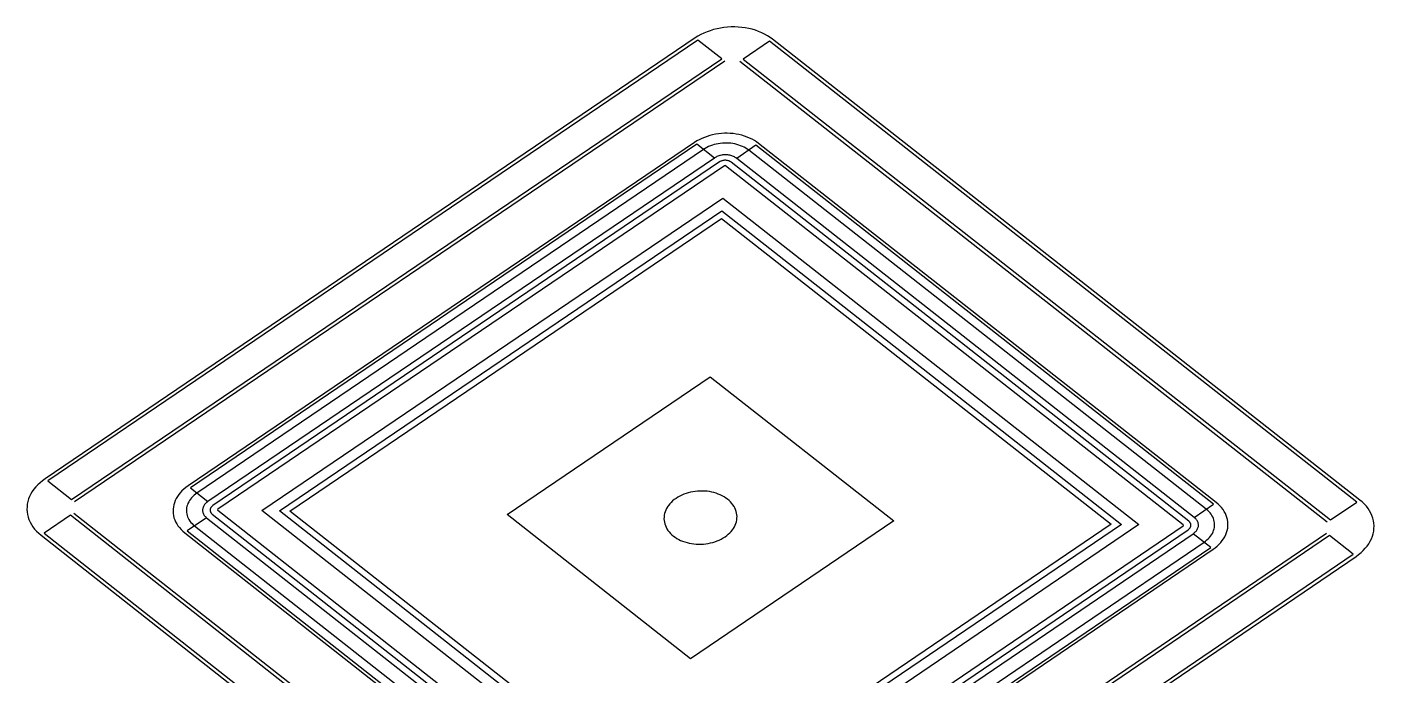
# Model space of a CAD drawing. Extents: x -68 to 264, y 51 to 115.
# Drawn here: x -28.967 to -27.297, y 83.566 to 84.369 of the extents above; entities that cross this region are included whole.
import ezdxf

# ---------------------------------------------------------------- set-up
doc = ezdxf.new("R2010")
doc.units = 0
doc.layers.get('0').update_dxf_attribs({"linetype": 'CONTINUOUS'})

msp = doc.modelspace()

# ---------------------------------------------------------------- linework, layer by layer
for p, q in [((-28.1072, 84.3677), (-28.1115, 84.3669)), ((-28.1029, 84.3684), (-28.1072, 84.3677)), ((-28.0984, 84.3689), (-28.1029, 84.3684)), ((-28.094, 84.3691), (-28.0984, 84.3689)), ((-28.0896, 84.3691), (-28.094, 84.3691)), ((-28.0851, 84.369), (-28.0896, 84.3691)), ((-28.0808, 84.3686), (-28.0851, 84.369)), ((-28.0764, 84.368), (-28.0808, 84.3686)), ((-28.0721, 84.3672), (-28.0764, 84.368)), ((-28.068, 84.3662), (-28.0721, 84.3672)), ((-28.1385, 84.3555), (-28.9447, 83.8091)), ((-28.1351, 84.3528), (-28.9413, 83.8065)), ((-28.1351, 84.3576), (-28.1385, 84.3555)), ((-28.1315, 84.3596), (-28.1351, 84.3576)), ((-28.1057, 84.3297), (-28.1351, 84.3528)), ((-28.1278, 84.3614), (-28.1315, 84.3596)), ((-28.1239, 84.3631), (-28.1278, 84.3614)), ((-28.1199, 84.3645), (-28.1239, 84.3631)), ((-28.1158, 84.3658), (-28.1199, 84.3645)), ((-28.1115, 84.3669), (-28.1158, 84.3658)), ((-28.0464, 84.3514), (-28.079, 84.3293)), ((-28.0639, 84.365), (-28.068, 84.3662)), ((-28.06, 84.3636), (-28.0639, 84.365)), ((-28.0561, 84.362), (-28.06, 84.3636)), ((-28.0525, 84.3602), (-28.0561, 84.362)), ((-28.049, 84.3583), (-28.0525, 84.3602)), ((-28.0457, 84.3562), (-28.049, 84.3583)), ((-27.3181, 83.7803), (-28.0464, 84.3514)), ((-28.0427, 84.3539), (-28.0457, 84.3562)), ((-27.3144, 83.7828), (-28.0427, 84.3539)), ((-28.9119, 83.7833), (-28.1057, 84.3297)), ((-28.1019, 84.3267), (-28.9081, 83.7804)), ((-27.3549, 83.7553), (-28.0832, 84.3264)), ((-28.079, 84.3293), (-27.3507, 83.7582)), ((-28.1239, 84.2335), (-28.1272, 84.2323)), ((-28.1205, 84.2346), (-28.1239, 84.2335)), ((-28.117, 84.2355), (-28.1205, 84.2346)), ((-28.1134, 84.2362), (-28.117, 84.2355)), ((-28.1098, 84.2367), (-28.1134, 84.2362)), ((-28.1061, 84.2371), (-28.1098, 84.2367)), ((-28.1024, 84.2373), (-28.1061, 84.2371)), ((-28.0988, 84.2373), (-28.1024, 84.2373)), ((-28.0951, 84.2372), (-28.0988, 84.2373)), ((-28.0915, 84.2369), (-28.0951, 84.2372)), ((-28.0879, 84.2364), (-28.0915, 84.2369)), ((-28.0843, 84.2357), (-28.0879, 84.2364)), ((-28.0809, 84.2349), (-28.0843, 84.2357)), ((-28.0775, 84.2339), (-28.0809, 84.2349)), ((-28.0742, 84.2327), (-28.0775, 84.2339)), ((-28.1393, 84.226), (-28.7674, 83.8003)), ((-28.1364, 84.2237), (-28.7645, 83.7979)), ((-28.1282, 84.2173), (-28.7563, 83.7915)), ((-28.1365, 84.2278), (-28.1393, 84.226)), ((-28.1335, 84.2294), (-28.1365, 84.2278)), ((-28.1147, 84.2067), (-28.1364, 84.2237)), ((-28.1304, 84.2309), (-28.1335, 84.2294)), ((-28.1272, 84.2323), (-28.1304, 84.2309)), ((-28.1262, 84.2185), (-28.1282, 84.2173)), ((-28.1241, 84.2197), (-28.1262, 84.2185)), ((-28.1219, 84.2208), (-28.1241, 84.2197)), ((-28.1197, 84.2217), (-28.1219, 84.2208)), ((-28.1173, 84.2226), (-28.1197, 84.2217)), ((-28.1149, 84.2233), (-28.1173, 84.2226)), ((-28.1124, 84.2239), (-28.1149, 84.2233)), ((-28.1099, 84.2244), (-28.1124, 84.2239)), ((-28.1074, 84.2248), (-28.1099, 84.2244)), ((-28.1048, 84.2251), (-28.1074, 84.2248)), ((-28.1022, 84.2252), (-28.1048, 84.2251)), ((-28.0996, 84.2253), (-28.1022, 84.2252)), ((-28.097, 84.2252), (-28.0996, 84.2253)), ((-28.0945, 84.2249), (-28.097, 84.2252)), ((-28.0919, 84.2246), (-28.0945, 84.2249)), ((-28.0894, 84.2241), (-28.0919, 84.2246)), ((-28.087, 84.2235), (-28.0894, 84.2241)), ((-28.0632, 84.2225), (-28.0871, 84.2063)), ((-28.0846, 84.2228), (-28.087, 84.2235)), ((-28.0823, 84.222), (-28.0846, 84.2228)), ((-28.0801, 84.2211), (-28.0823, 84.222)), ((-28.078, 84.22), (-28.0801, 84.2211)), ((-28.0759, 84.2189), (-28.078, 84.22)), ((-28.074, 84.2177), (-28.0759, 84.2189)), ((-28.0711, 84.2314), (-28.0742, 84.2327)), ((-28.0722, 84.2164), (-28.074, 84.2177)), ((-28.068, 84.2299), (-28.0711, 84.2314)), ((-28.0652, 84.2283), (-28.068, 84.2299)), ((-28.0624, 84.2266), (-28.0652, 84.2283)), ((-27.4957, 83.7775), (-28.0632, 84.2225)), ((-28.0599, 84.2247), (-28.0624, 84.2266)), ((-27.4925, 83.7797), (-28.0599, 84.2247)), ((-28.1147, 84.2067), (-28.7429, 83.781)), ((-28.1085, 84.2018), (-28.7366, 83.7761)), ((-28.1138, 84.2074), (-28.1147, 84.2067)), ((-28.1127, 84.2079), (-28.1138, 84.2074)), ((-28.1117, 84.2085), (-28.1127, 84.2079)), ((-28.1105, 84.2089), (-28.1117, 84.2085)), ((-28.1094, 84.2093), (-28.1105, 84.2089)), ((-28.1082, 84.2097), (-28.1094, 84.2093)), ((-28.108, 84.2022), (-28.1085, 84.2018)), ((-28.107, 84.21), (-28.1082, 84.2097)), ((-28.1074, 84.2025), (-28.108, 84.2022)), ((-28.1069, 84.2027), (-28.1074, 84.2025)), ((-28.1057, 84.2103), (-28.107, 84.21)), ((-28.1063, 84.203), (-28.1069, 84.2027)), ((-28.1057, 84.2032), (-28.1063, 84.203)), ((-28.1045, 84.2105), (-28.1057, 84.2103)), ((-28.1051, 84.2034), (-28.1057, 84.2032)), ((-28.1044, 84.2036), (-28.1051, 84.2034)), ((-28.1032, 84.2106), (-28.1045, 84.2105)), ((-28.1038, 84.2037), (-28.1044, 84.2036)), ((-28.1031, 84.2038), (-28.1038, 84.2037)), ((-28.1019, 84.2107), (-28.1032, 84.2106)), ((-28.1024, 84.2039), (-28.1031, 84.2038)), ((-28.1018, 84.2039), (-28.1024, 84.2039)), ((-28.1006, 84.2107), (-28.1019, 84.2107)), ((-28.1011, 84.2039), (-28.1018, 84.2039)), ((-28.1004, 84.2039), (-28.1011, 84.2039)), ((-28.0993, 84.2106), (-28.1006, 84.2107)), ((-28.0998, 84.2038), (-28.1004, 84.2039)), ((-28.0991, 84.2037), (-28.0998, 84.2038)), ((-28.0981, 84.2105), (-28.0993, 84.2106)), ((-28.0985, 84.2036), (-28.0991, 84.2037)), ((-28.0978, 84.2034), (-28.0985, 84.2036)), ((-28.0968, 84.2103), (-28.0981, 84.2105)), ((-28.0972, 84.2033), (-28.0978, 84.2034)), ((-28.0966, 84.2031), (-28.0972, 84.2033)), ((-28.0956, 84.2101), (-28.0968, 84.2103)), ((-28.096, 84.2028), (-28.0966, 84.2031)), ((-28.0955, 84.2025), (-28.096, 84.2028)), ((-28.0944, 84.2098), (-28.0956, 84.2101)), ((-28.095, 84.2023), (-28.0955, 84.2025)), ((-28.0945, 84.2019), (-28.095, 84.2023)), ((-28.094, 84.2016), (-28.0945, 84.2019)), ((-28.0932, 84.2095), (-28.0944, 84.2098)), ((-27.5266, 83.7565), (-28.094, 84.2016)), ((-28.0921, 84.2091), (-28.0932, 84.2095)), ((-28.091, 84.2086), (-28.0921, 84.2091)), ((-28.0899, 84.2081), (-28.091, 84.2086)), ((-28.0889, 84.2075), (-28.0899, 84.2081)), ((-28.088, 84.2069), (-28.0889, 84.2075)), ((-28.0871, 84.2063), (-28.088, 84.2069)), ((-27.5197, 83.7612), (-28.0871, 84.2063)), ((-27.5048, 83.7713), (-28.0722, 84.2164)), ((-28.1024, 84.197), (-28.7305, 83.7713)), ((-28.1014, 84.1973), (-28.1024, 84.197)), ((-28.1008, 84.197), (-28.1014, 84.1973)), ((-27.5334, 83.752), (-28.1008, 84.197)), ((-28.6757, 83.7698), (-28.1044, 84.1571)), ((-28.1044, 84.1571), (-27.5883, 83.7523)), ((-28.6539, 83.7694), (-28.1055, 84.1412)), ((-28.1055, 84.1412), (-27.61, 83.7526)), ((-28.6411, 83.7692), (-28.1061, 84.1319)), ((-28.1061, 84.1319), (-27.6229, 83.7528)), ((-28.3718, 83.7649), (-28.1198, 83.9357)), ((-28.1198, 83.9357), (-27.8922, 83.7572)), ((-28.9537, 83.8018), (-28.9562, 83.799)), ((-28.9509, 83.8043), (-28.9537, 83.8018)), ((-28.9479, 83.8068), (-28.9509, 83.8043)), ((-28.9447, 83.8091), (-28.9479, 83.8068)), ((-28.9413, 83.8065), (-28.9119, 83.7833)), ((-28.7674, 83.8003), (-28.7701, 83.7983)), ((-28.9651, 83.7841), (-28.966, 83.7809)), ((-28.9638, 83.7872), (-28.9651, 83.7841)), ((-28.9623, 83.7903), (-28.9638, 83.7872)), ((-28.9605, 83.7933), (-28.9623, 83.7903)), ((-28.9585, 83.7962), (-28.9605, 83.7933)), ((-28.9562, 83.799), (-28.9585, 83.7962)), ((-28.782, 83.7847), (-28.7833, 83.7821)), ((-28.7806, 83.7872), (-28.782, 83.7847)), ((-28.7789, 83.7896), (-28.7806, 83.7872)), ((-28.777, 83.7919), (-28.7789, 83.7896)), ((-28.7749, 83.7942), (-28.777, 83.7919)), ((-28.7726, 83.7963), (-28.7749, 83.7942)), ((-28.7701, 83.7983), (-28.7726, 83.7963)), ((-28.7644, 83.784), (-28.7656, 83.7823)), ((-28.7645, 83.7979), (-28.7429, 83.781)), ((-28.763, 83.7856), (-28.7644, 83.784)), ((-28.7616, 83.7872), (-28.763, 83.7856)), ((-28.7599, 83.7887), (-28.7616, 83.7872)), ((-28.7582, 83.7902), (-28.7599, 83.7887)), ((-28.7563, 83.7915), (-28.7582, 83.7902)), ((-28.1645, 83.7833), (-28.1665, 83.7817)), ((-28.1623, 83.7848), (-28.1645, 83.7833)), ((-28.1601, 83.7863), (-28.1623, 83.7848)), ((-28.1577, 83.7876), (-28.1601, 83.7863)), ((-28.1552, 83.7888), (-28.1577, 83.7876)), ((-28.1526, 83.7899), (-28.1552, 83.7888)), ((-28.1499, 83.7909), (-28.1526, 83.7899)), ((-28.1472, 83.7917), (-28.1499, 83.7909)), ((-28.1443, 83.7925), (-28.1472, 83.7917)), ((-28.1415, 83.793), (-28.1443, 83.7925)), ((-28.1386, 83.7935), (-28.1415, 83.793)), ((-28.1356, 83.7938), (-28.1386, 83.7935)), ((-28.1327, 83.7939), (-28.1356, 83.7938)), ((-28.1297, 83.794), (-28.1327, 83.7939)), ((-28.1267, 83.7938), (-28.1297, 83.794)), ((-28.1238, 83.7936), (-28.1267, 83.7938)), ((-28.1209, 83.7932), (-28.1238, 83.7936)), ((-28.1181, 83.7927), (-28.1209, 83.7932)), ((-28.1153, 83.792), (-28.1181, 83.7927)), ((-28.1126, 83.7912), (-28.1153, 83.792)), ((-28.1099, 83.7902), (-28.1126, 83.7912)), ((-28.1074, 83.7892), (-28.1099, 83.7902)), ((-28.105, 83.788), (-28.1074, 83.7892)), ((-28.1026, 83.7867), (-28.105, 83.788)), ((-28.1005, 83.7853), (-28.1026, 83.7867)), ((-28.0984, 83.7838), (-28.1005, 83.7853)), ((-28.0965, 83.7822), (-28.0984, 83.7838)), ((-27.3115, 83.7804), (-27.3144, 83.7828)), ((-28.967, 83.7745), (-28.9671, 83.7712)), ((-28.9671, 83.7712), (-28.9669, 83.768)), ((-28.9667, 83.7777), (-28.967, 83.7745)), ((-28.9669, 83.768), (-28.9664, 83.7648)), ((-28.966, 83.7809), (-28.9667, 83.7777)), ((-28.9091, 83.7667), (-28.1809, 83.1947)), ((-28.7859, 83.7716), (-28.786, 83.7689)), ((-28.786, 83.7689), (-28.7858, 83.7662)), ((-28.7856, 83.7742), (-28.7859, 83.7716)), ((-28.7858, 83.7662), (-28.7854, 83.7636)), ((-28.7851, 83.7769), (-28.7856, 83.7742)), ((-28.7843, 83.7795), (-28.7851, 83.7769)), ((-28.7833, 83.7821), (-28.7843, 83.7795)), ((-28.7691, 83.7732), (-28.7694, 83.7713)), ((-28.7694, 83.7713), (-28.7694, 83.7694)), ((-28.7694, 83.7694), (-28.7693, 83.7675)), ((-28.7693, 83.7675), (-28.769, 83.7656)), ((-28.7688, 83.7751), (-28.7691, 83.7732)), ((-28.7682, 83.7769), (-28.7688, 83.7751)), ((-28.7675, 83.7787), (-28.7682, 83.7769)), ((-28.7666, 83.7805), (-28.7675, 83.7787)), ((-28.7656, 83.7823), (-28.7666, 83.7805)), ((-28.7492, 83.7719), (-28.7493, 83.771)), ((-28.7493, 83.771), (-28.7493, 83.77)), ((-28.7493, 83.77), (-28.7493, 83.7691)), ((-28.7493, 83.7691), (-28.7491, 83.7682)), ((-28.749, 83.7728), (-28.7492, 83.7719)), ((-28.7491, 83.7682), (-28.7489, 83.7673)), ((-28.7488, 83.7737), (-28.749, 83.7728)), ((-28.7489, 83.7673), (-28.7486, 83.7664)), ((-28.7484, 83.7747), (-28.7488, 83.7737)), ((-28.7486, 83.7664), (-28.7482, 83.7655)), ((-28.748, 83.7755), (-28.7484, 83.7747)), ((-28.7474, 83.7764), (-28.748, 83.7755)), ((-28.7469, 83.7772), (-28.7474, 83.7764)), ((-28.7462, 83.7781), (-28.7469, 83.7772)), ((-28.7455, 83.7788), (-28.7462, 83.7781)), ((-28.7447, 83.7796), (-28.7455, 83.7788)), ((-28.7438, 83.7803), (-28.7447, 83.7796)), ((-28.7429, 83.781), (-28.7438, 83.7803)), ((-28.7399, 83.7718), (-28.74, 83.7713)), ((-28.74, 83.7713), (-28.74, 83.7708)), ((-28.74, 83.7708), (-28.74, 83.7703)), ((-28.74, 83.7703), (-28.74, 83.7698)), ((-28.74, 83.7698), (-28.7399, 83.7694)), ((-28.7397, 83.7723), (-28.7399, 83.7718)), ((-28.7399, 83.7694), (-28.7398, 83.7689)), ((-28.7398, 83.7689), (-28.7396, 83.7684)), ((-28.7395, 83.7727), (-28.7397, 83.7723)), ((-28.7396, 83.7684), (-28.7394, 83.7679)), ((-28.7393, 83.7732), (-28.7395, 83.7727)), ((-28.7394, 83.7679), (-28.7392, 83.7675)), ((-28.739, 83.7737), (-28.7393, 83.7732)), ((-28.7392, 83.7675), (-28.7389, 83.7671)), ((-28.7387, 83.7741), (-28.739, 83.7737)), ((-28.7389, 83.7671), (-28.7386, 83.7666)), ((-28.7384, 83.7745), (-28.7387, 83.7741)), ((-28.7386, 83.7666), (-28.7382, 83.7662)), ((-28.738, 83.7749), (-28.7384, 83.7745)), ((-28.7382, 83.7662), (-28.7378, 83.7659)), ((-28.7376, 83.7753), (-28.738, 83.7749)), ((-28.7378, 83.7659), (-28.7374, 83.7655)), ((-28.7371, 83.7757), (-28.7376, 83.7753)), ((-28.7366, 83.7761), (-28.7371, 83.7757)), ((-28.7305, 83.7713), (-28.7309, 83.7708)), ((-28.7309, 83.7708), (-28.7306, 83.7701)), ((-28.7306, 83.7701), (-28.1633, 83.3245)), ((-28.1597, 83.3645), (-28.6757, 83.7698)), ((-28.1585, 83.3804), (-28.6539, 83.7694)), ((-28.1579, 83.3898), (-28.6411, 83.7692)), ((-28.1765, 83.766), (-28.177, 83.7639)), ((-28.1759, 83.7682), (-28.1765, 83.766)), ((-28.1751, 83.7702), (-28.1759, 83.7682)), ((-28.1741, 83.7723), (-28.1751, 83.7702)), ((-28.1729, 83.7743), (-28.1741, 83.7723)), ((-28.1715, 83.7762), (-28.1729, 83.7743)), ((-28.17, 83.7781), (-28.1715, 83.7762)), ((-28.1683, 83.7799), (-28.17, 83.7781)), ((-28.1665, 83.7817), (-28.1683, 83.7799)), ((-28.0947, 83.7805), (-28.0965, 83.7822)), ((-28.0931, 83.7787), (-28.0947, 83.7805)), ((-28.0917, 83.7769), (-28.0931, 83.7787)), ((-28.0904, 83.7749), (-28.0917, 83.7769)), ((-28.0893, 83.773), (-28.0904, 83.7749)), ((-28.0884, 83.7709), (-28.0893, 83.773)), ((-28.0877, 83.7688), (-28.0884, 83.7709)), ((-28.0872, 83.7667), (-28.0877, 83.7688)), ((-28.0869, 83.7646), (-28.0872, 83.7667)), ((-27.5197, 83.7612), (-27.4957, 83.7775)), ((-27.5031, 83.7699), (-27.5048, 83.7713)), ((-27.5016, 83.7684), (-27.5031, 83.7699)), ((-27.5002, 83.7669), (-27.5016, 83.7684)), ((-27.4989, 83.7653), (-27.5002, 83.7669)), ((-27.4901, 83.7777), (-27.4925, 83.7797)), ((-27.4879, 83.7756), (-27.4901, 83.7777)), ((-27.4859, 83.7734), (-27.4879, 83.7756)), ((-27.4841, 83.7711), (-27.4859, 83.7734)), ((-27.4826, 83.7687), (-27.4841, 83.7711)), ((-27.4812, 83.7662), (-27.4826, 83.7687)), ((-27.4801, 83.7637), (-27.4812, 83.7662)), ((-27.3507, 83.7582), (-27.3181, 83.7803)), ((-27.3089, 83.7779), (-27.3115, 83.7804)), ((-27.3064, 83.7752), (-27.3089, 83.7779)), ((-27.3043, 83.7724), (-27.3064, 83.7752)), ((-27.3024, 83.7695), (-27.3043, 83.7724)), ((-27.3008, 83.7666), (-27.3024, 83.7695)), ((-27.2994, 83.7635), (-27.3008, 83.7666)), ((-28.9664, 83.7648), (-28.9656, 83.7616)), ((-28.9656, 83.7616), (-28.9646, 83.7585)), ((-28.9646, 83.7585), (-28.9632, 83.7555)), ((-28.9632, 83.7555), (-28.9616, 83.7525)), ((-28.9616, 83.7525), (-28.9597, 83.7496)), ((-28.9597, 83.7496), (-28.9576, 83.7468)), ((-28.9133, 83.7639), (-28.9459, 83.7417)), ((-28.1851, 83.1918), (-28.9133, 83.7639)), ((-28.7854, 83.7636), (-28.7848, 83.7609)), ((-28.7848, 83.7609), (-28.7839, 83.7583)), ((-28.7839, 83.7583), (-28.7828, 83.7558)), ((-28.7828, 83.7558), (-28.7814, 83.7534)), ((-28.7814, 83.7534), (-28.7799, 83.751)), ((-28.7799, 83.751), (-28.7781, 83.7487)), ((-28.769, 83.7656), (-28.7685, 83.7638)), ((-28.7685, 83.7638), (-28.7679, 83.762)), ((-28.7443, 83.7608), (-28.7683, 83.7445)), ((-28.7679, 83.762), (-28.7671, 83.7602)), ((-28.7671, 83.7602), (-28.7662, 83.7585)), ((-28.7662, 83.7585), (-28.7651, 83.7568)), ((-28.7651, 83.7568), (-28.7638, 83.7551)), ((-28.7638, 83.7551), (-28.7624, 83.7536)), ((-28.7624, 83.7536), (-28.7609, 83.7521)), ((-28.7609, 83.7521), (-28.7592, 83.7507)), ((-28.7592, 83.7507), (-28.1919, 83.3051)), ((-28.7482, 83.7655), (-28.7478, 83.7646)), ((-28.7478, 83.7646), (-28.7472, 83.7638)), ((-28.7472, 83.7638), (-28.7466, 83.763)), ((-28.7466, 83.763), (-28.7459, 83.7622)), ((-28.7459, 83.7622), (-28.7451, 83.7615)), ((-28.7451, 83.7615), (-28.7443, 83.7608)), ((-28.7443, 83.7608), (-28.177, 83.3152)), ((-28.7374, 83.7655), (-28.17, 83.3199)), ((-28.1442, 83.5862), (-28.3718, 83.7649)), ((-28.1772, 83.7617), (-28.1773, 83.7596)), ((-28.1773, 83.7596), (-28.1771, 83.7574)), ((-28.177, 83.7639), (-28.1772, 83.7617)), ((-28.1771, 83.7574), (-28.1768, 83.7553)), ((-28.1768, 83.7553), (-28.1763, 83.7532)), ((-28.1763, 83.7532), (-28.1755, 83.7511)), ((-28.1755, 83.7511), (-28.1746, 83.7491)), ((-28.1619, 83.3243), (-27.5335, 83.7508)), ((-27.5883, 83.7523), (-28.1597, 83.3645)), ((-27.61, 83.7526), (-28.1585, 83.3804)), ((-27.6229, 83.7528), (-28.1579, 83.3898)), ((-27.8922, 83.7572), (-28.1442, 83.5862)), ((-28.0911, 83.7477), (-28.0899, 83.7497)), ((-28.0899, 83.7497), (-28.0889, 83.7518)), ((-28.0889, 83.7518), (-28.0881, 83.7539)), ((-28.0881, 83.7539), (-28.0875, 83.756)), ((-28.0875, 83.756), (-28.087, 83.7581)), ((-28.087, 83.7581), (-28.0868, 83.7603)), ((-28.0867, 83.7624), (-28.0869, 83.7646)), ((-28.0868, 83.7603), (-28.0867, 83.7624)), ((-27.5335, 83.7508), (-27.5331, 83.7513)), ((-27.5331, 83.7513), (-27.5334, 83.752)), ((-27.5262, 83.7562), (-27.5266, 83.7565)), ((-27.5258, 83.7558), (-27.5262, 83.7562)), ((-27.5254, 83.7554), (-27.5258, 83.7558)), ((-27.5251, 83.755), (-27.5254, 83.7554)), ((-27.5248, 83.7545), (-27.5251, 83.755)), ((-27.5245, 83.7541), (-27.5248, 83.7545)), ((-27.5247, 83.7488), (-27.5244, 83.7493)), ((-27.5243, 83.7536), (-27.5245, 83.7541)), ((-27.5244, 83.7493), (-27.5243, 83.7498)), ((-27.5242, 83.7532), (-27.5243, 83.7536)), ((-27.5243, 83.7498), (-27.5241, 83.7502)), ((-27.5241, 83.7527), (-27.5242, 83.7532)), ((-27.524, 83.7522), (-27.5241, 83.7527)), ((-27.5241, 83.7502), (-27.524, 83.7507)), ((-27.5239, 83.7517), (-27.524, 83.7522)), ((-27.524, 83.7512), (-27.5239, 83.7517)), ((-27.524, 83.7507), (-27.524, 83.7512)), ((-27.5189, 83.7605), (-27.5197, 83.7612)), ((-27.5181, 83.7598), (-27.5189, 83.7605)), ((-27.5174, 83.759), (-27.5181, 83.7598)), ((-27.5168, 83.7582), (-27.5174, 83.759)), ((-27.5162, 83.7574), (-27.5168, 83.7582)), ((-27.5158, 83.7565), (-27.5162, 83.7574)), ((-27.5154, 83.7557), (-27.5158, 83.7565)), ((-27.5151, 83.7548), (-27.5154, 83.7557)), ((-27.5152, 83.7483), (-27.5149, 83.7492)), ((-27.5148, 83.7539), (-27.5151, 83.7548)), ((-27.5149, 83.7492), (-27.5147, 83.7501)), ((-27.5147, 83.7529), (-27.5148, 83.7539)), ((-27.5146, 83.752), (-27.5147, 83.7529)), ((-27.5147, 83.7501), (-27.5146, 83.7511)), ((-27.5146, 83.7511), (-27.5146, 83.752)), ((-27.4978, 83.7636), (-27.4989, 83.7653)), ((-27.4969, 83.7618), (-27.4978, 83.7636)), ((-27.4961, 83.7601), (-27.4969, 83.7618)), ((-27.4954, 83.7582), (-27.4961, 83.7601)), ((-27.495, 83.7564), (-27.4954, 83.7582)), ((-27.4947, 83.7545), (-27.495, 83.7564)), ((-27.4948, 83.7489), (-27.4946, 83.7507)), ((-27.4946, 83.7526), (-27.4947, 83.7545)), ((-27.4946, 83.7507), (-27.4946, 83.7526)), ((-27.4792, 83.7611), (-27.4801, 83.7637)), ((-27.4786, 83.7585), (-27.4792, 83.7611)), ((-27.4781, 83.7558), (-27.4786, 83.7585)), ((-27.4783, 83.7478), (-27.478, 83.7505)), ((-27.478, 83.7532), (-27.4781, 83.7558)), ((-27.478, 83.7505), (-27.478, 83.7532)), ((-27.2983, 83.7604), (-27.2994, 83.7635)), ((-27.2975, 83.7572), (-27.2983, 83.7604)), ((-27.297, 83.754), (-27.2975, 83.7572)), ((-27.2968, 83.7508), (-27.297, 83.754)), ((-27.2969, 83.7476), (-27.2968, 83.7508)), ((-28.9576, 83.7468), (-28.9552, 83.7442)), ((-28.9552, 83.7442), (-28.9525, 83.7416)), ((-28.9525, 83.7416), (-28.9497, 83.7392)), ((-28.9497, 83.7392), (-28.2215, 83.1671)), ((-28.9459, 83.7417), (-28.2177, 83.1697)), ((-28.7781, 83.7487), (-28.7761, 83.7464)), ((-28.7761, 83.7464), (-28.7739, 83.7443)), ((-28.7739, 83.7443), (-28.7715, 83.7423)), ((-28.7715, 83.7423), (-28.2042, 83.2967)), ((-28.7683, 83.7445), (-28.2009, 83.2989)), ((-28.1746, 83.7491), (-28.1736, 83.7471)), ((-28.1736, 83.7471), (-28.1723, 83.7452)), ((-28.1723, 83.7452), (-28.1709, 83.7433)), ((-28.1709, 83.7433), (-28.1693, 83.7415)), ((-28.1693, 83.7415), (-28.1675, 83.7398)), ((-28.1675, 83.7398), (-28.1656, 83.7382)), ((-28.1656, 83.7382), (-28.1635, 83.7367)), ((-28.1635, 83.7367), (-28.1613, 83.7353)), ((-28.1622, 83.1944), (-27.3558, 83.7417)), ((-28.1613, 83.7353), (-28.159, 83.734)), ((-28.159, 83.734), (-28.1566, 83.7328)), ((-27.352, 83.7387), (-28.1584, 83.1914)), ((-28.1566, 83.7328), (-28.1541, 83.7318)), ((-28.1555, 83.3197), (-27.5273, 83.746)), ((-28.1493, 83.3147), (-27.5211, 83.7411)), ((-28.1114, 83.7321), (-28.1088, 83.7332)), ((-28.1088, 83.7332), (-28.1063, 83.7344)), ((-28.1063, 83.7344), (-28.1039, 83.7358)), ((-28.1039, 83.7358), (-28.1016, 83.7372)), ((-28.1016, 83.7372), (-28.0995, 83.7387)), ((-28.0995, 83.7387), (-28.0975, 83.7404)), ((-28.0975, 83.7404), (-28.0957, 83.7421)), ((-28.0957, 83.7421), (-28.094, 83.7439)), ((-28.094, 83.7439), (-28.0925, 83.7458)), ((-28.0925, 83.7458), (-28.0911, 83.7477)), ((-27.5273, 83.746), (-27.5268, 83.7463)), ((-27.5268, 83.7463), (-27.5264, 83.7467)), ((-27.5264, 83.7467), (-27.526, 83.7471)), ((-27.526, 83.7471), (-27.5256, 83.7475)), ((-27.5256, 83.7475), (-27.5252, 83.7479)), ((-27.5252, 83.7479), (-27.5249, 83.7484)), ((-27.5249, 83.7484), (-27.5247, 83.7488)), ((-27.5211, 83.7411), (-27.5201, 83.7417)), ((-27.4994, 83.7241), (-27.5211, 83.7411)), ((-27.5201, 83.7417), (-27.5193, 83.7424)), ((-27.5193, 83.7424), (-27.5185, 83.7432)), ((-27.5185, 83.7432), (-27.5178, 83.744)), ((-27.5178, 83.744), (-27.5171, 83.7448)), ((-27.5171, 83.7448), (-27.5165, 83.7456)), ((-27.5165, 83.7456), (-27.516, 83.7465)), ((-27.516, 83.7465), (-27.5156, 83.7474)), ((-27.5156, 83.7474), (-27.5152, 83.7483)), ((-27.5057, 83.7319), (-27.504, 83.7333)), ((-27.504, 83.7333), (-27.5024, 83.7348)), ((-27.5024, 83.7348), (-27.5009, 83.7364)), ((-27.5009, 83.7364), (-27.4996, 83.738)), ((-27.4996, 83.738), (-27.4984, 83.7397)), ((-27.4984, 83.7397), (-27.4973, 83.7415)), ((-27.4973, 83.7415), (-27.4965, 83.7433)), ((-27.4965, 83.7433), (-27.4958, 83.7451)), ((-27.4958, 83.7451), (-27.4952, 83.747)), ((-27.4952, 83.747), (-27.4948, 83.7489)), ((-27.487, 83.7301), (-27.4851, 83.7325)), ((-27.4851, 83.7325), (-27.4834, 83.7349)), ((-27.4834, 83.7349), (-27.4819, 83.7374)), ((-27.4819, 83.7374), (-27.4807, 83.7399)), ((-27.4807, 83.7399), (-27.4797, 83.7425)), ((-27.4797, 83.7425), (-27.4789, 83.7451)), ((-27.4789, 83.7451), (-27.4783, 83.7478)), ((-27.3226, 83.7156), (-27.352, 83.7387)), ((-27.3016, 83.7317), (-27.3001, 83.7348)), ((-27.3001, 83.7348), (-27.2989, 83.7379)), ((-27.2989, 83.7379), (-27.2979, 83.7411)), ((-27.2979, 83.7411), (-27.2973, 83.7443)), ((-27.2973, 83.7443), (-27.2969, 83.7476)), ((-28.1541, 83.7318), (-28.1514, 83.7309)), ((-28.1514, 83.7309), (-28.1487, 83.73)), ((-28.1487, 83.73), (-28.1459, 83.7294)), ((-28.1459, 83.7294), (-28.1431, 83.7288)), ((-28.1431, 83.7288), (-28.1402, 83.7284)), ((-28.1402, 83.7284), (-28.1372, 83.7282)), ((-28.1372, 83.7282), (-28.1343, 83.7281)), ((-28.1358, 83.3042), (-27.5076, 83.7305)), ((-28.1343, 83.7281), (-28.1313, 83.7281)), ((-28.1313, 83.7281), (-28.1284, 83.7282)), ((-28.1284, 83.7282), (-28.1254, 83.7286)), ((-28.1276, 83.2977), (-27.4994, 83.7241)), ((-28.1254, 83.7286), (-28.1225, 83.729)), ((-28.1247, 83.2954), (-27.4965, 83.7218)), ((-28.1225, 83.729), (-28.1196, 83.7296)), ((-28.1196, 83.7296), (-28.1168, 83.7303)), ((-28.1168, 83.7303), (-28.1141, 83.7311)), ((-28.1141, 83.7311), (-28.1114, 83.7321)), ((-27.5076, 83.7305), (-27.5057, 83.7319)), ((-27.4965, 83.7218), (-27.4938, 83.7237)), ((-27.4938, 83.7237), (-27.4914, 83.7257)), ((-27.4914, 83.7257), (-27.4891, 83.7279)), ((-27.4891, 83.7279), (-27.487, 83.7301)), ((-27.316, 83.7152), (-27.313, 83.7177)), ((-27.313, 83.7177), (-27.3102, 83.7203)), ((-27.3102, 83.7203), (-27.3077, 83.723)), ((-27.3077, 83.723), (-27.3054, 83.7258)), ((-27.3054, 83.7258), (-27.3034, 83.7287)), ((-27.3034, 83.7287), (-27.3016, 83.7317)), ((-28.1289, 83.1682), (-27.3226, 83.7156)), ((-28.1255, 83.1656), (-27.3192, 83.7129)), ((-27.3192, 83.7129), (-27.316, 83.7152))]:
    msp.add_line(p, q)

doc.saveas('drawing.dxf')
